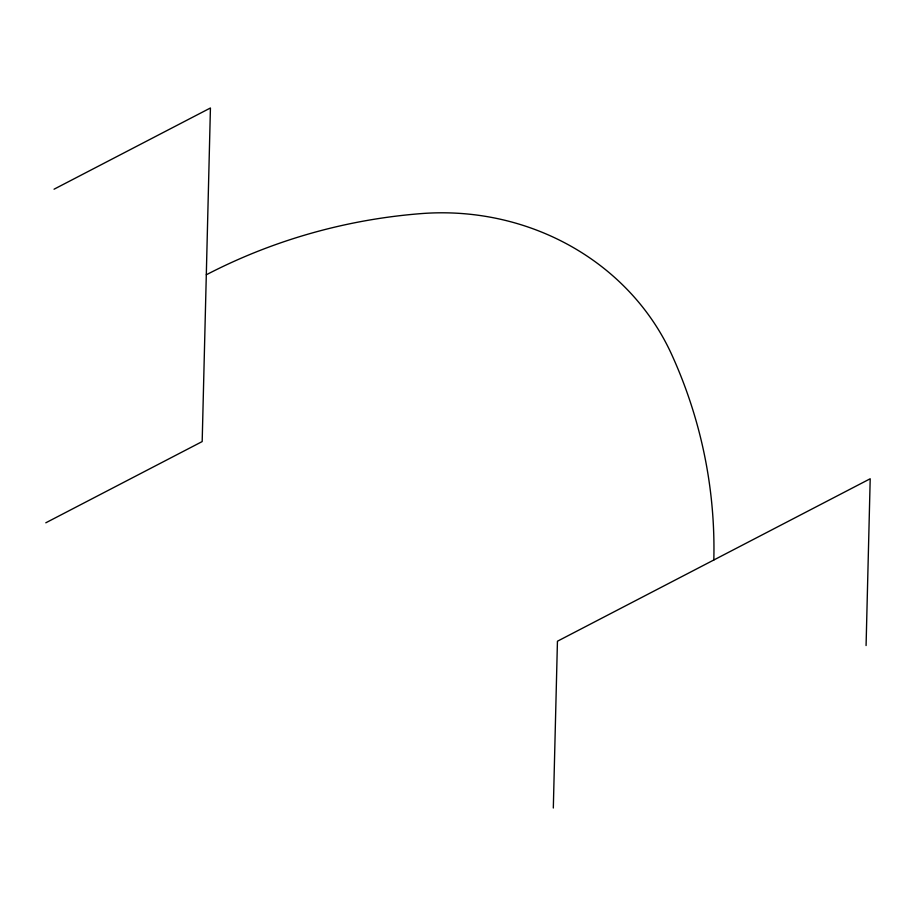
<?xml version="1.0" encoding="UTF-8"?>
<svg xmlns="http://www.w3.org/2000/svg" width="916" height="916" viewBox="0 0 916 916"><rect width="100%" height="100%" fill="white"/><g stroke="black" fill="none" stroke-linecap="round" stroke-linejoin="round"><path stroke-width="1.37" d="M553.321 808.015L557.443 641.223L870.2 478.759L866.078 645.551M54.044 189.211L210.428 107.985L202.184 441.569L45.8 522.807M206.306 274.777A531.04 496.758 -3.5 0 1 420.959 213.623A251.831 235.572 -3.5 0 1 671.691 354.538A531.04 496.758 -3.5 0 1 713.816 559.997"/></g></svg>
